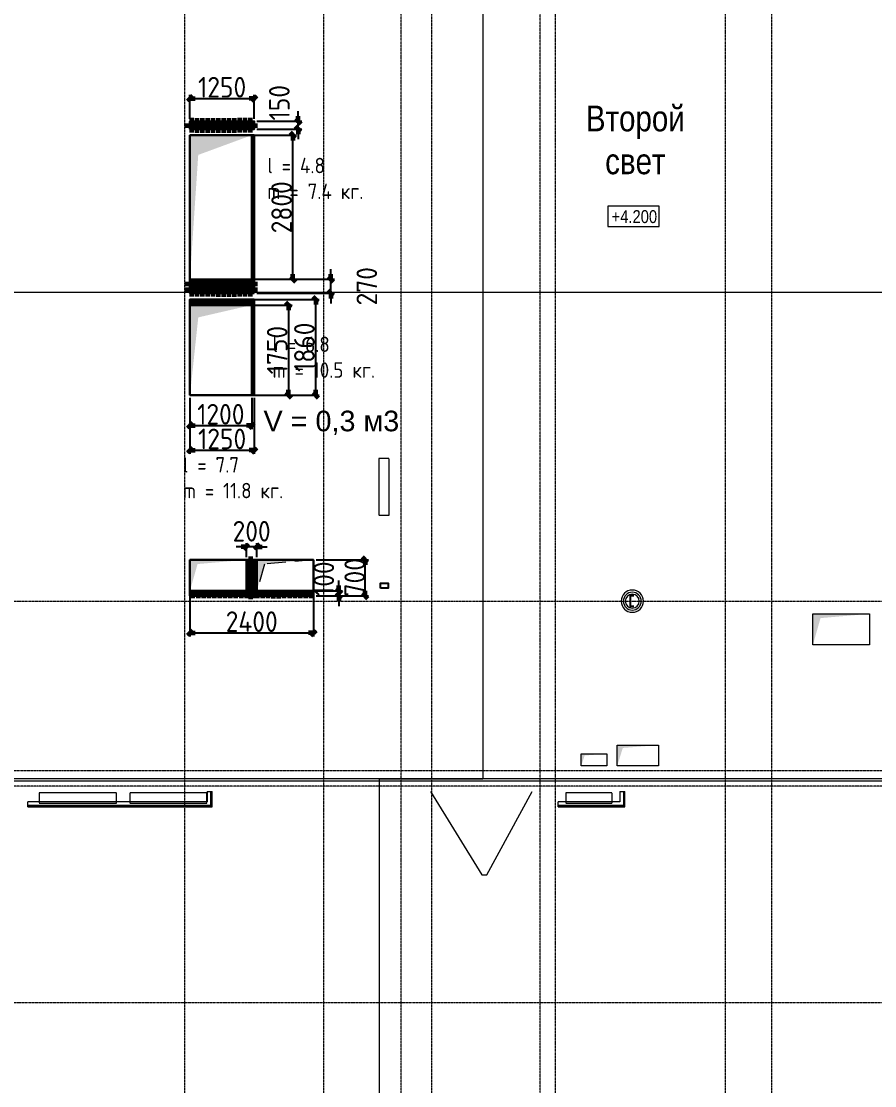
# Model space of a CAD drawing. Header units: millimetres. Extents: x -65509 to 912790, y 446 to 713294.
# Drawn here: x 197948 to 214523, y 652443 to 673125 of the extents above; entities that cross this region are included whole.
import ezdxf
from ezdxf.enums import TextEntityAlignment as Align

# ---------------------------------------------------------------- set-up
doc = ezdxf.new("R2010")
doc.units = ezdxf.units.MM
for name, pattern in [('CENTER2', [28.575, 19.05, -3.175, 3.175, -3.175]), ('DASHED', [19.05, 12.7, -6.35]), ('HIDDEN', [9.525, 6.35, -3.175]), ('HIDDEN2', [4.7625, 3.175, -1.5875])]:
    doc.linetypes.add(name, pattern=pattern)
doc.layers.get('Defpoints').update_dxf_attribs({"color": 250})
for name, color, linetype, lineweight in [('10.5) Арматура', 6, 'Continuous', 60), ('10.6) Диафрагмы', 90, 'Continuous', 30), ('АР_Отметка', 250, 'Continuous', 13), ('АР_Разрезы марка', 7, 'Continuous', 13), ('ДШ_КР', 250, 'Continuous', 35), ('Зашивки ГКЛ на всю высоту', 250, 'Continuous', 25), ('КМ_Фахверки', 250, 'Continuous', 25), ('ОВ_Классы', 250, 'Continuous', 0), ('ОВ_Кондиционирование', 250, 'Continuous', 25), ('ОВ_Шахты', 250, 'Continuous', 5), ('РД_Оси_100', 250, 'Continuous', 0), ('РД_Разуклонка к трапам', 124, 'Continuous', 0)]:
    doc.layers.add(name, color=color, linetype=linetype, lineweight=lineweight)
doc.layers.add('АР_Делит', color=250, linetype='Continuous', lineweight=0, plot=False)
doc.layers.add('АР_Отопительные приборы', color=1, linetype='HIDDEN2', lineweight=0, true_color=0xff0000)
doc.styles.add('Arial_Narrow_08', font='ARIALN.TTF', dxfattribs={"width": 0.8})
doc.styles.get("Standard").update_dxf_attribs({"font": 'arial.ttf'})
doc.styles.add('style1', font='ARIALN.TTF')
doc.styles.add('СПДС', font='isocpeur.ttf', dxfattribs={"width": 0.9})
doc.dimstyles.new('Размера А3', dxfattribs={"dimtxt": 400, "dimasz": 100, "dimexe": 70, "dimexo": 50, "dimgap": 20, "dimtad": 1, "dimdec": 0, "dimrnd": 10, "dimzin": 0, "dimdsep": 46, "dimtxsty": 'СПДС', "dimblk": 'ARROWHEAD_6', "dimcen": 1, "dimazin": 0, "dimtfac": 1, "dimtdec": 0, "dimtmove": 2, "dimatfit": 0, "dimfxl": 1, "dimtolj": 1, "dimtzin": 0, "dimarcsym": 0})

# ---------------------------------------------------------------- blocks, each defined once
blk = doc.blocks.new('СОШ_2200_АР_ОСИ_М100_28.05.24')
at = {"layer": 'РД_Оси_100', "linetype": 'CENTER2'}
for p, q in [((91800, -6155), (91800, 139938.679)), ((94500, -6155), (94500, 139938.679)), ((96000, -6155), (96000, 139938.679)), ((102300, -6155), (102300, 139938.679)), ((-5954.958, 110100), (119910, 110100)), ((35037.55, 110100), (119910, 110100)), ((-5954.958, 104100), (119910, 104100)), ((-5954.958, 96300), (119910, 96300))]:
    blk.add_line(p, q, dxfattribs=at)
for points in [[(96600, -6155), (96600, 139938.679)], [(98700, -6194.98), (98700, 139538.679), (98550, 139938.679)], [(99000, -6195.83), (99000, 139538.679), (99150, 139938.679)], [(103200, -6155), (103200, 139938.679)], [(119910, 100950), (119410, 100800), (-5454.958, 100800), (-5954.958, 100950)], [(119910, 100350), (119410, 100500), (-5454.958, 100500), (-5954.958, 100350)]]:
    blk.add_lwpolyline(points, dxfattribs=at)
blk = doc.blocks.new('Отметка_план')
at = {"color": 7}
blk.add_lwpolyline([(0, 0), (10, 0), (10, 4), (0, 4)], close=True, dxfattribs=at)
at = {"style": 'Arial_Narrow_08', "width": 0.8}
blk.add_attdef('OTMG', text='', height=2.5, dxfattribs=at).set_placement((9.06, 0.7), align=Align.RIGHT)
blk = doc.blocks.new('otv')
at = {"linetype": 'Continuous'}
blk.add_lwpolyline([(0, -1), (0, 0), (1, 0), (1, -1)], close=True, dxfattribs=at)
blk.add_solid([(0, -1), (0, 0), (0.1346, -0.1366), (1, 0)], dxfattribs=at)
blk = doc.blocks.new('otv пунктир')
at = {"linetype": 'HIDDEN', "ltscale": 0.07}
blk.add_lwpolyline([(0, 0), (0, 1), (1, 1), (1, 0)], close=True, dxfattribs=at)
blk.add_lwpolyline([(0, 1), (0.135, 0.137), (1, 0)], dxfattribs=at)
blk = doc.blocks.new('Ф_пеноблок 200')
at = {"layer": 'АР_Делит', "color": 1}
for radius in [216, 173, 136]:
    blk.add_circle((103, -42), radius, dxfattribs=at)
at = {"layer": 'КМ_Фахверки'}
blk.add_lwpolyline([(0, -75), (0, 0), (200, 0), (200, -75)], dxfattribs=at)
blk = doc.blocks.new('Bottom_R_1500')
at = {"layer": 'АР_Отопительные приборы'}
blk.add_lwpolyline([(-750, -100), (750, -100), (750, 100), (-750, 100)], close=True, dxfattribs=at)
blk = doc.blocks.new('Bottom_R_1100')
at = {"layer": 'АР_Отопительные приборы'}
blk.add_lwpolyline([(-550, -100), (550, -100), (550, 100), (-550, 100)], close=True, dxfattribs=at)
blk = doc.blocks.new('Bottom_R_900')
at = {"layer": 'АР_Отопительные приборы'}
blk.add_lwpolyline([(-450, -100), (450, -100), (450, 100), (-450, 100)], close=True, dxfattribs=at)
blk = doc.blocks.new('ARROWHEAD_6')
at = {"color": 0, "linetype": 'Continuous'}
for p, q in [((0, 0), (-1, 0)), ((-0.5, -0.5), (0.5, 0.5))]:
    blk.add_line(p, q, dxfattribs=at)
blk = doc.blocks.new('*D972')
at = {"layer": '10.6) Диафрагмы', "color": 0, "lineweight": -2, "transparency": 16777216}
for p, q in [((202219, 662916), (202119, 662916)), ((202319, 662711), (202319, 662986)), ((202523, 662916), (202319, 662916)), ((202523, 662711), (202523, 662986)), ((202623, 662916), (202723, 662916))]:
    blk.add_line(p, q, dxfattribs=at)
at = {"layer": 'Defpoints', "color": 0, "lineweight": 25, "transparency": 16777216}
for p in [(202319, 662916), (202319, 662661), (202523, 662661)]:
    blk.add_point(p, dxfattribs=at)
at = {"layer": '10.6) Диафрагмы', "color": 0, "lineweight": -2, "transparency": 16777216, "xscale": 100, "yscale": 100, "zscale": 100}
blk.add_blockref('ARROWHEAD_6', (202319, 662916), dxfattribs=at)
at = {"layer": '10.6) Диафрагмы', "color": 0, "lineweight": -2, "transparency": 16777216, "xscale": 100, "yscale": 100, "zscale": 100, "rotation": 180}
blk.add_blockref('ARROWHEAD_6', (202523, 662916), dxfattribs=at)
at = {"layer": '10.6) Диафрагмы', "color": 0, "lineweight": 25, "transparency": 16777216, "insert": (202421, 663216), "char_height": 400, "attachment_point": 5, "style": 'СПДС'}
blk.add_mtext('\\A1;200', dxfattribs=at)
blk = doc.blocks.new('*D973')
at = {"layer": '10.6) Диафрагмы', "color": 0, "lineweight": -2, "transparency": 16777216}
for p, q in [((204118, 662161), (204118, 662261)), ((203673, 662061), (204188, 662061)), ((204118, 661961), (204118, 662061)), ((203673, 661961), (204188, 661961)), ((204118, 661861), (204118, 661761))]:
    blk.add_line(p, q, dxfattribs=at)
at = {"layer": 'Defpoints', "color": 0, "lineweight": 25, "transparency": 16777216}
for p in [(203623, 662061), (204118, 662061), (203623, 661961)]:
    blk.add_point(p, dxfattribs=at)
at = {"layer": '10.6) Диафрагмы', "color": 0, "lineweight": -2, "transparency": 16777216, "xscale": 100, "yscale": 100, "zscale": 100}
for p, rotation in [((204118, 662061), 270), ((204118, 661961), 90)]:
    blk.add_blockref('ARROWHEAD_6', p, dxfattribs=dict(at, rotation=rotation))
at = {"layer": '10.6) Диафрагмы', "color": 0, "lineweight": 25, "transparency": 16777216, "insert": (203823, 662293), "char_height": 400, "attachment_point": 5, "rotation": 90, "style": 'СПДС'}
blk.add_mtext('\\A1;100', dxfattribs=at)
blk = doc.blocks.new('*D974')
at = {"layer": '10.6) Диафрагмы', "color": 0, "lineweight": -2, "transparency": 16777216}
for p, q in [((203673, 662661), (204694, 662661)), ((204624, 662061), (204624, 662561)), ((203673, 661961), (204694, 661961))]:
    blk.add_line(p, q, dxfattribs=at)
at = {"layer": 'Defpoints', "color": 0, "lineweight": 25, "transparency": 16777216}
for p in [(203623, 662661), (204624, 662661), (203623, 661961)]:
    blk.add_point(p, dxfattribs=at)
at = {"layer": '10.6) Диафрагмы', "color": 0, "lineweight": -2, "transparency": 16777216, "xscale": 100, "yscale": 100, "zscale": 100}
for p, rotation in [((204624, 662661), 90), ((204624, 661961), 270)]:
    blk.add_blockref('ARROWHEAD_6', p, dxfattribs=dict(at, rotation=rotation))
at = {"layer": '10.6) Диафрагмы', "color": 0, "lineweight": 25, "transparency": 16777216, "insert": (204424, 662322), "char_height": 400, "attachment_point": 5, "rotation": 90, "style": 'СПДС'}
blk.add_mtext('\\A1;700', dxfattribs=at)
blk = doc.blocks.new('*D975')
at = {"layer": '10.6) Диафрагмы', "color": 0, "lineweight": -2, "transparency": 16777216}
for p, q in [((201223, 662011), (201223, 661170)), ((203623, 662011), (203623, 661170)), ((201323, 661240), (203523, 661240))]:
    blk.add_line(p, q, dxfattribs=at)
at = {"layer": 'Defpoints', "color": 0, "lineweight": 25, "transparency": 16777216}
for p in [(201223, 662061), (203623, 662061), (203623, 661240)]:
    blk.add_point(p, dxfattribs=at)
at = {"layer": '10.6) Диафрагмы', "color": 0, "lineweight": -2, "transparency": 16777216, "xscale": 100, "yscale": 100, "zscale": 100, "rotation": 180}
blk.add_blockref('ARROWHEAD_6', (201223, 661240), dxfattribs=at)
at = {"layer": '10.6) Диафрагмы', "color": 0, "lineweight": -2, "transparency": 16777216, "xscale": 100, "yscale": 100, "zscale": 100}
blk.add_blockref('ARROWHEAD_6', (203623, 661240), dxfattribs=at)
at = {"layer": '10.6) Диафрагмы', "color": 0, "lineweight": 25, "transparency": 16777216, "insert": (202423, 661460), "char_height": 400, "attachment_point": 5, "style": 'СПДС'}
blk.add_mtext('\\A1;2400', dxfattribs=at)
blk = doc.blocks.new('*D976')
at = {"layer": '10.6) Диафрагмы', "color": 0, "lineweight": -2, "transparency": 16777216}
for p, q in [((201223, 665811), (201223, 665200)), ((202423, 665811), (202423, 665200)), ((201323, 665270), (202323, 665270))]:
    blk.add_line(p, q, dxfattribs=at)
at = {"layer": 'Defpoints', "color": 0, "lineweight": 25, "transparency": 16777216}
for p in [(201223, 665861), (202423, 665861), (202423, 665270)]:
    blk.add_point(p, dxfattribs=at)
at = {"layer": '10.6) Диафрагмы', "color": 0, "lineweight": -2, "transparency": 16777216, "xscale": 100, "yscale": 100, "zscale": 100, "rotation": 180}
blk.add_blockref('ARROWHEAD_6', (201223, 665270), dxfattribs=at)
at = {"layer": '10.6) Диафрагмы', "color": 0, "lineweight": -2, "transparency": 16777216, "xscale": 100, "yscale": 100, "zscale": 100}
blk.add_blockref('ARROWHEAD_6', (202423, 665270), dxfattribs=at)
at = {"layer": '10.6) Диафрагмы', "color": 0, "lineweight": 25, "transparency": 16777216, "insert": (201823, 665490), "char_height": 400, "attachment_point": 5, "style": 'СПДС'}
blk.add_mtext('\\A1;1200', dxfattribs=at)
blk = doc.blocks.new('*D977')
at = {"layer": '10.6) Диафрагмы', "color": 0, "lineweight": -2, "transparency": 16777216}
for p, q in [((201223, 665811), (201223, 664720)), ((202473, 665811), (202473, 664720)), ((201323, 664790), (202373, 664790))]:
    blk.add_line(p, q, dxfattribs=at)
at = {"layer": 'Defpoints', "color": 0, "lineweight": 25, "transparency": 16777216}
for p in [(201223, 665861), (202473, 665861), (202473, 664790)]:
    blk.add_point(p, dxfattribs=at)
at = {"layer": '10.6) Диафрагмы', "color": 0, "lineweight": -2, "transparency": 16777216, "xscale": 100, "yscale": 100, "zscale": 100, "rotation": 180}
blk.add_blockref('ARROWHEAD_6', (201223, 664790), dxfattribs=at)
at = {"layer": '10.6) Диафрагмы', "color": 0, "lineweight": -2, "transparency": 16777216, "xscale": 100, "yscale": 100, "zscale": 100}
blk.add_blockref('ARROWHEAD_6', (202473, 664790), dxfattribs=at)
at = {"layer": '10.6) Диафрагмы', "color": 0, "lineweight": 25, "transparency": 16777216, "insert": (201848, 665010), "char_height": 400, "attachment_point": 5, "style": 'СПДС'}
blk.add_mtext('\\A1;1250', dxfattribs=at)
blk = doc.blocks.new('*D978')
at = {"layer": '10.6) Диафрагмы', "color": 0, "lineweight": -2, "transparency": 16777216}
for p, q in [((202473, 667721), (203736, 667721)), ((203666, 665961), (203666, 667621)), ((202473, 665861), (203736, 665861))]:
    blk.add_line(p, q, dxfattribs=at)
at = {"layer": 'Defpoints', "color": 0, "lineweight": 25, "transparency": 16777216}
for p in [(202423, 667721), (203666, 667721), (202423, 665861)]:
    blk.add_point(p, dxfattribs=at)
at = {"layer": '10.6) Диафрагмы', "color": 0, "lineweight": -2, "transparency": 16777216, "xscale": 100, "yscale": 100, "zscale": 100}
for p, rotation in [((203666, 667721), 90), ((203666, 665861), 270)]:
    blk.add_blockref('ARROWHEAD_6', p, dxfattribs=dict(at, rotation=rotation))
at = {"layer": '10.6) Диафрагмы', "color": 0, "lineweight": 25, "transparency": 16777216, "insert": (203446, 666791), "char_height": 400, "attachment_point": 5, "rotation": 90, "style": 'СПДС'}
blk.add_mtext('\\A1;1860', dxfattribs=at)
blk = doc.blocks.new('*D979')
at = {"layer": '10.6) Диафрагмы', "color": 0, "lineweight": -2, "transparency": 16777216}
for p, q in [((202473, 667611), (203208, 667611)), ((203138, 667511), (203138, 665961)), ((202473, 665861), (203208, 665861))]:
    blk.add_line(p, q, dxfattribs=at)
at = {"layer": 'Defpoints', "color": 0, "lineweight": 25, "transparency": 16777216}
for p in [(202423, 667611), (202423, 665861), (203138, 665861)]:
    blk.add_point(p, dxfattribs=at)
at = {"layer": '10.6) Диафрагмы', "color": 0, "lineweight": -2, "transparency": 16777216, "xscale": 100, "yscale": 100, "zscale": 100}
for p, rotation in [((203138, 667611), 90), ((203138, 665861), 270)]:
    blk.add_blockref('ARROWHEAD_6', p, dxfattribs=dict(at, rotation=rotation))
at = {"layer": '10.6) Диафрагмы', "color": 0, "lineweight": 25, "transparency": 16777216, "insert": (202918, 666736), "char_height": 400, "attachment_point": 5, "rotation": 90, "style": 'СПДС'}
blk.add_mtext('\\A1;1750', dxfattribs=at)
blk = doc.blocks.new('*D980')
at = {"layer": '10.6) Диафрагмы', "color": 0, "lineweight": -2, "transparency": 16777216}
for p, q in [((203958, 668211), (203958, 668311)), ((202449, 668111), (204028, 668111)), ((203958, 667841), (203958, 668111)), ((202523, 667841), (204028, 667841)), ((203958, 667741), (203958, 667641))]:
    blk.add_line(p, q, dxfattribs=at)
at = {"layer": 'Defpoints', "color": 0, "lineweight": 25, "transparency": 16777216}
for p in [(202399, 668111), (203958, 668111), (202473, 667841)]:
    blk.add_point(p, dxfattribs=at)
at = {"layer": '10.6) Диафрагмы', "color": 0, "lineweight": -2, "transparency": 16777216, "xscale": 100, "yscale": 100, "zscale": 100}
for p, rotation in [((203958, 668111), 270), ((203958, 667841), 90)]:
    blk.add_blockref('ARROWHEAD_6', p, dxfattribs=dict(at, rotation=rotation))
at = {"layer": '10.6) Диафрагмы', "color": 0, "lineweight": 25, "transparency": 16777216, "insert": (204658, 667976), "char_height": 400, "attachment_point": 5, "rotation": 90, "style": 'СПДС'}
blk.add_mtext('\\A1;270', dxfattribs=at)
blk = doc.blocks.new('*D981')
at = {"layer": '10.6) Диафрагмы', "color": 0, "lineweight": -2, "transparency": 16777216}
for p, q in [((201223, 671231), (201223, 671694)), ((201323, 671624), (202373, 671624)), ((202473, 671231), (202473, 671694))]:
    blk.add_line(p, q, dxfattribs=at)
at = {"layer": 'Defpoints', "color": 0, "lineweight": 25, "transparency": 16777216}
for p in [(202473, 671624), (201223, 671181), (202473, 671181)]:
    blk.add_point(p, dxfattribs=at)
at = {"layer": '10.6) Диафрагмы', "color": 0, "lineweight": -2, "transparency": 16777216, "xscale": 100, "yscale": 100, "zscale": 100, "rotation": 180}
blk.add_blockref('ARROWHEAD_6', (201223, 671624), dxfattribs=at)
at = {"layer": '10.6) Диафрагмы', "color": 0, "lineweight": -2, "transparency": 16777216, "xscale": 100, "yscale": 100, "zscale": 100}
blk.add_blockref('ARROWHEAD_6', (202473, 671624), dxfattribs=at)
at = {"layer": '10.6) Диафрагмы', "color": 0, "lineweight": 25, "transparency": 16777216, "insert": (201848, 671844), "char_height": 400, "attachment_point": 5, "style": 'СПДС'}
blk.add_mtext('\\A1;1250', dxfattribs=at)
blk = doc.blocks.new('*D982')
at = {"layer": '10.6) Диафрагмы', "color": 0, "lineweight": -2, "transparency": 16777216}
for p, q in [((203325, 671281), (203325, 671381)), ((202523, 671181), (203395, 671181)), ((203325, 671031), (203325, 671181)), ((202523, 671031), (203395, 671031)), ((203325, 670931), (203325, 670831))]:
    blk.add_line(p, q, dxfattribs=at)
at = {"layer": 'Defpoints', "color": 0, "lineweight": 25, "transparency": 16777216}
for p in [(202473, 671181), (203325, 671181), (202473, 671031)]:
    blk.add_point(p, dxfattribs=at)
at = {"layer": '10.6) Диафрагмы', "color": 0, "lineweight": -2, "transparency": 16777216, "xscale": 100, "yscale": 100, "zscale": 100}
for p, rotation in [((203325, 671181), 270), ((203325, 671031), 90)]:
    blk.add_blockref('ARROWHEAD_6', p, dxfattribs=dict(at, rotation=rotation))
at = {"layer": '10.6) Диафрагмы', "color": 0, "lineweight": 25, "transparency": 16777216, "insert": (202960, 671542), "char_height": 400, "attachment_point": 5, "rotation": 90, "style": 'СПДС'}
blk.add_mtext('\\A1;150', dxfattribs=at)
blk = doc.blocks.new('*D983')
at = {"layer": '10.6) Диафрагмы', "color": 0, "lineweight": -2, "transparency": 16777216}
for p, q in [((202473, 670911), (203294, 670911)), ((203224, 668211), (203224, 670811)), ((202473, 668111), (203294, 668111))]:
    blk.add_line(p, q, dxfattribs=at)
at = {"layer": 'Defpoints', "color": 0, "lineweight": 25, "transparency": 16777216}
for p in [(202423, 670911), (203224, 670911), (202423, 668111)]:
    blk.add_point(p, dxfattribs=at)
at = {"layer": '10.6) Диафрагмы', "color": 0, "lineweight": -2, "transparency": 16777216, "xscale": 100, "yscale": 100, "zscale": 100}
for p, rotation in [((203224, 670911), 90), ((203224, 668111), 270)]:
    blk.add_blockref('ARROWHEAD_6', p, dxfattribs=dict(at, rotation=rotation))
at = {"layer": '10.6) Диафрагмы', "color": 0, "lineweight": 25, "transparency": 16777216, "insert": (203004, 669511), "char_height": 400, "attachment_point": 5, "rotation": 90, "style": 'СПДС'}
blk.add_mtext('\\A1;2800', dxfattribs=at)
blk = doc.blocks.new('*D995')
at = {"layer": '10.5) Арматура', "color": 0, "lineweight": -2, "transparency": 16777216}
for p, q in [((202219, 662916), (202119, 662916)), ((202319, 662711), (202319, 662986)), ((202523, 662916), (202319, 662916)), ((202523, 662711), (202523, 662986)), ((202623, 662916), (202723, 662916))]:
    blk.add_line(p, q, dxfattribs=at)
at = {"layer": 'Defpoints', "color": 0, "lineweight": 25, "transparency": 16777216}
for p in [(202319, 662916), (202319, 662661), (202523, 662661)]:
    blk.add_point(p, dxfattribs=at)
at = {"layer": '10.5) Арматура', "color": 0, "lineweight": -2, "transparency": 16777216, "xscale": 100, "yscale": 100, "zscale": 100}
blk.add_blockref('ARROWHEAD_6', (202319, 662916), dxfattribs=at)
at = {"layer": '10.5) Арматура', "color": 0, "lineweight": -2, "transparency": 16777216, "xscale": 100, "yscale": 100, "zscale": 100, "rotation": 180}
blk.add_blockref('ARROWHEAD_6', (202523, 662916), dxfattribs=at)
at = {"layer": '10.5) Арматура', "color": 0, "lineweight": 25, "transparency": 16777216, "insert": (202421, 663216), "char_height": 400, "attachment_point": 5, "style": 'СПДС'}
blk.add_mtext('\\A1;200', dxfattribs=at)
blk = doc.blocks.new('*D996')
at = {"layer": '10.5) Арматура', "color": 0, "lineweight": -2, "transparency": 16777216}
for p, q in [((204118, 662161), (204118, 662261)), ((203673, 662061), (204188, 662061)), ((204118, 661961), (204118, 662061)), ((203673, 661961), (204188, 661961)), ((204118, 661861), (204118, 661761))]:
    blk.add_line(p, q, dxfattribs=at)
at = {"layer": 'Defpoints', "color": 0, "lineweight": 25, "transparency": 16777216}
for p in [(203623, 662061), (204118, 662061), (203623, 661961)]:
    blk.add_point(p, dxfattribs=at)
at = {"layer": '10.5) Арматура', "color": 0, "lineweight": -2, "transparency": 16777216, "xscale": 100, "yscale": 100, "zscale": 100}
for p, rotation in [((204118, 662061), 270), ((204118, 661961), 90)]:
    blk.add_blockref('ARROWHEAD_6', p, dxfattribs=dict(at, rotation=rotation))
at = {"layer": '10.5) Арматура', "color": 0, "lineweight": 25, "transparency": 16777216, "insert": (203823, 662293), "char_height": 400, "attachment_point": 5, "rotation": 90, "style": 'СПДС'}
blk.add_mtext('\\A1;100', dxfattribs=at)
blk = doc.blocks.new('*D997')
at = {"layer": '10.5) Арматура', "color": 0, "lineweight": -2, "transparency": 16777216}
for p, q in [((203673, 662661), (204694, 662661)), ((204624, 662061), (204624, 662561)), ((203673, 661961), (204694, 661961))]:
    blk.add_line(p, q, dxfattribs=at)
at = {"layer": 'Defpoints', "color": 0, "lineweight": 25, "transparency": 16777216}
for p in [(203623, 662661), (204624, 662661), (203623, 661961)]:
    blk.add_point(p, dxfattribs=at)
at = {"layer": '10.5) Арматура', "color": 0, "lineweight": -2, "transparency": 16777216, "xscale": 100, "yscale": 100, "zscale": 100}
for p, rotation in [((204624, 662661), 90), ((204624, 661961), 270)]:
    blk.add_blockref('ARROWHEAD_6', p, dxfattribs=dict(at, rotation=rotation))
at = {"layer": '10.5) Арматура', "color": 0, "lineweight": 25, "transparency": 16777216, "insert": (204424, 662322), "char_height": 400, "attachment_point": 5, "rotation": 90, "style": 'СПДС'}
blk.add_mtext('\\A1;700', dxfattribs=at)
blk = doc.blocks.new('*D1048')
at = {"layer": '10.5) Арматура', "color": 0, "lineweight": -2, "transparency": 16777216}
for p, q in [((201223, 662011), (201223, 661170)), ((203623, 662011), (203623, 661170)), ((201323, 661240), (203523, 661240))]:
    blk.add_line(p, q, dxfattribs=at)
at = {"layer": 'Defpoints', "color": 0, "lineweight": 25, "transparency": 16777216}
for p in [(201223, 662061), (203623, 662061), (203623, 661240)]:
    blk.add_point(p, dxfattribs=at)
at = {"layer": '10.5) Арматура', "color": 0, "lineweight": -2, "transparency": 16777216, "xscale": 100, "yscale": 100, "zscale": 100, "rotation": 180}
blk.add_blockref('ARROWHEAD_6', (201223, 661240), dxfattribs=at)
at = {"layer": '10.5) Арматура', "color": 0, "lineweight": -2, "transparency": 16777216, "xscale": 100, "yscale": 100, "zscale": 100}
blk.add_blockref('ARROWHEAD_6', (203623, 661240), dxfattribs=at)
at = {"layer": '10.5) Арматура', "color": 0, "lineweight": 25, "transparency": 16777216, "insert": (202423, 661460), "char_height": 400, "attachment_point": 5, "style": 'СПДС'}
blk.add_mtext('\\A1;2400', dxfattribs=at)
blk = doc.blocks.new('*D1049')
at = {"layer": '10.5) Арматура', "color": 0, "lineweight": -2, "transparency": 16777216}
for p, q in [((201223, 665811), (201223, 665200)), ((202423, 665811), (202423, 665200)), ((201323, 665270), (202323, 665270))]:
    blk.add_line(p, q, dxfattribs=at)
at = {"layer": 'Defpoints', "color": 0, "lineweight": 25, "transparency": 16777216}
for p in [(201223, 665861), (202423, 665861), (202423, 665270)]:
    blk.add_point(p, dxfattribs=at)
at = {"layer": '10.5) Арматура', "color": 0, "lineweight": -2, "transparency": 16777216, "xscale": 100, "yscale": 100, "zscale": 100, "rotation": 180}
blk.add_blockref('ARROWHEAD_6', (201223, 665270), dxfattribs=at)
at = {"layer": '10.5) Арматура', "color": 0, "lineweight": -2, "transparency": 16777216, "xscale": 100, "yscale": 100, "zscale": 100}
blk.add_blockref('ARROWHEAD_6', (202423, 665270), dxfattribs=at)
at = {"layer": '10.5) Арматура', "color": 0, "lineweight": 25, "transparency": 16777216, "insert": (201823, 665490), "char_height": 400, "attachment_point": 5, "style": 'СПДС'}
blk.add_mtext('\\A1;1200', dxfattribs=at)
blk = doc.blocks.new('*D1050')
at = {"layer": '10.5) Арматура', "color": 0, "lineweight": -2, "transparency": 16777216}
for p, q in [((201223, 665811), (201223, 664720)), ((202473, 665811), (202473, 664720)), ((201323, 664790), (202373, 664790))]:
    blk.add_line(p, q, dxfattribs=at)
at = {"layer": 'Defpoints', "color": 0, "lineweight": 25, "transparency": 16777216}
for p in [(201223, 665861), (202473, 665861), (202473, 664790)]:
    blk.add_point(p, dxfattribs=at)
at = {"layer": '10.5) Арматура', "color": 0, "lineweight": -2, "transparency": 16777216, "xscale": 100, "yscale": 100, "zscale": 100, "rotation": 180}
blk.add_blockref('ARROWHEAD_6', (201223, 664790), dxfattribs=at)
at = {"layer": '10.5) Арматура', "color": 0, "lineweight": -2, "transparency": 16777216, "xscale": 100, "yscale": 100, "zscale": 100}
blk.add_blockref('ARROWHEAD_6', (202473, 664790), dxfattribs=at)
at = {"layer": '10.5) Арматура', "color": 0, "lineweight": 25, "transparency": 16777216, "insert": (201848, 665010), "char_height": 400, "attachment_point": 5, "style": 'СПДС'}
blk.add_mtext('\\A1;1250', dxfattribs=at)
blk = doc.blocks.new('*D1051')
at = {"layer": '10.5) Арматура', "color": 0, "lineweight": -2, "transparency": 16777216}
for p, q in [((202473, 667721), (203736, 667721)), ((203666, 665961), (203666, 667621)), ((202473, 665861), (203736, 665861))]:
    blk.add_line(p, q, dxfattribs=at)
at = {"layer": 'Defpoints', "color": 0, "lineweight": 25, "transparency": 16777216}
for p in [(202423, 667721), (203666, 667721), (202423, 665861)]:
    blk.add_point(p, dxfattribs=at)
at = {"layer": '10.5) Арматура', "color": 0, "lineweight": -2, "transparency": 16777216, "xscale": 100, "yscale": 100, "zscale": 100}
for p, rotation in [((203666, 667721), 90), ((203666, 665861), 270)]:
    blk.add_blockref('ARROWHEAD_6', p, dxfattribs=dict(at, rotation=rotation))
at = {"layer": '10.5) Арматура', "color": 0, "lineweight": 25, "transparency": 16777216, "insert": (203446, 666791), "char_height": 400, "attachment_point": 5, "rotation": 90, "style": 'СПДС'}
blk.add_mtext('\\A1;1860', dxfattribs=at)
blk = doc.blocks.new('*D1052')
at = {"layer": '10.5) Арматура', "color": 0, "lineweight": -2, "transparency": 16777216}
for p, q in [((202473, 667611), (203208, 667611)), ((203138, 667511), (203138, 665961)), ((202473, 665861), (203208, 665861))]:
    blk.add_line(p, q, dxfattribs=at)
at = {"layer": 'Defpoints', "color": 0, "lineweight": 25, "transparency": 16777216}
for p in [(202423, 667611), (202423, 665861), (203138, 665861)]:
    blk.add_point(p, dxfattribs=at)
at = {"layer": '10.5) Арматура', "color": 0, "lineweight": -2, "transparency": 16777216, "xscale": 100, "yscale": 100, "zscale": 100}
for p, rotation in [((203138, 667611), 90), ((203138, 665861), 270)]:
    blk.add_blockref('ARROWHEAD_6', p, dxfattribs=dict(at, rotation=rotation))
at = {"layer": '10.5) Арматура', "color": 0, "lineweight": 25, "transparency": 16777216, "insert": (202918, 666736), "char_height": 400, "attachment_point": 5, "rotation": 90, "style": 'СПДС'}
blk.add_mtext('\\A1;1750', dxfattribs=at)
blk = doc.blocks.new('*D1053')
at = {"layer": '10.5) Арматура', "color": 0, "lineweight": -2, "transparency": 16777216}
for p, q in [((203958, 668211), (203958, 668311)), ((202449, 668111), (204028, 668111)), ((203958, 667841), (203958, 668111)), ((202523, 667841), (204028, 667841)), ((203958, 667741), (203958, 667641))]:
    blk.add_line(p, q, dxfattribs=at)
at = {"layer": 'Defpoints', "color": 0, "lineweight": 25, "transparency": 16777216}
for p in [(202399, 668111), (203958, 668111), (202473, 667841)]:
    blk.add_point(p, dxfattribs=at)
at = {"layer": '10.5) Арматура', "color": 0, "lineweight": -2, "transparency": 16777216, "xscale": 100, "yscale": 100, "zscale": 100}
for p, rotation in [((203958, 668111), 270), ((203958, 667841), 90)]:
    blk.add_blockref('ARROWHEAD_6', p, dxfattribs=dict(at, rotation=rotation))
at = {"layer": '10.5) Арматура', "color": 0, "lineweight": 25, "transparency": 16777216, "insert": (204658, 667976), "char_height": 400, "attachment_point": 5, "rotation": 90, "style": 'СПДС'}
blk.add_mtext('\\A1;270', dxfattribs=at)
blk = doc.blocks.new('*D1054')
at = {"layer": '10.5) Арматура', "color": 0, "lineweight": -2, "transparency": 16777216}
for p, q in [((201223, 671231), (201223, 671694)), ((201323, 671624), (202373, 671624)), ((202473, 671231), (202473, 671694))]:
    blk.add_line(p, q, dxfattribs=at)
at = {"layer": 'Defpoints', "color": 0, "lineweight": 25, "transparency": 16777216}
for p in [(202473, 671624), (201223, 671181), (202473, 671181)]:
    blk.add_point(p, dxfattribs=at)
at = {"layer": '10.5) Арматура', "color": 0, "lineweight": -2, "transparency": 16777216, "xscale": 100, "yscale": 100, "zscale": 100, "rotation": 180}
blk.add_blockref('ARROWHEAD_6', (201223, 671624), dxfattribs=at)
at = {"layer": '10.5) Арматура', "color": 0, "lineweight": -2, "transparency": 16777216, "xscale": 100, "yscale": 100, "zscale": 100}
blk.add_blockref('ARROWHEAD_6', (202473, 671624), dxfattribs=at)
at = {"layer": '10.5) Арматура', "color": 0, "lineweight": 25, "transparency": 16777216, "insert": (201848, 671844), "char_height": 400, "attachment_point": 5, "style": 'СПДС'}
blk.add_mtext('\\A1;1250', dxfattribs=at)
blk = doc.blocks.new('*D1055')
at = {"layer": '10.5) Арматура', "color": 0, "lineweight": -2, "transparency": 16777216}
for p, q in [((203325, 671281), (203325, 671381)), ((202523, 671181), (203395, 671181)), ((203325, 671031), (203325, 671181)), ((202523, 671031), (203395, 671031)), ((203325, 670931), (203325, 670831))]:
    blk.add_line(p, q, dxfattribs=at)
at = {"layer": 'Defpoints', "color": 0, "lineweight": 25, "transparency": 16777216}
for p in [(202473, 671181), (203325, 671181), (202473, 671031)]:
    blk.add_point(p, dxfattribs=at)
at = {"layer": '10.5) Арматура', "color": 0, "lineweight": -2, "transparency": 16777216, "xscale": 100, "yscale": 100, "zscale": 100}
for p, rotation in [((203325, 671181), 270), ((203325, 671031), 90)]:
    blk.add_blockref('ARROWHEAD_6', p, dxfattribs=dict(at, rotation=rotation))
at = {"layer": '10.5) Арматура', "color": 0, "lineweight": 25, "transparency": 16777216, "insert": (202960, 671542), "char_height": 400, "attachment_point": 5, "rotation": 90, "style": 'СПДС'}
blk.add_mtext('\\A1;150', dxfattribs=at)
blk = doc.blocks.new('*D1056')
at = {"layer": '10.5) Арматура', "color": 0, "lineweight": -2, "transparency": 16777216}
for p, q in [((202473, 670911), (203294, 670911)), ((203224, 668211), (203224, 670811)), ((202473, 668111), (203294, 668111))]:
    blk.add_line(p, q, dxfattribs=at)
at = {"layer": 'Defpoints', "color": 0, "lineweight": 25, "transparency": 16777216}
for p in [(202423, 670911), (203224, 670911), (202423, 668111)]:
    blk.add_point(p, dxfattribs=at)
at = {"layer": '10.5) Арматура', "color": 0, "lineweight": -2, "transparency": 16777216, "xscale": 100, "yscale": 100, "zscale": 100}
for p, rotation in [((203224, 670911), 90), ((203224, 668111), 270)]:
    blk.add_blockref('ARROWHEAD_6', p, dxfattribs=dict(at, rotation=rotation))
at = {"layer": '10.5) Арматура', "color": 0, "lineweight": 25, "transparency": 16777216, "insert": (203004, 669511), "char_height": 400, "attachment_point": 5, "rotation": 90, "style": 'СПДС'}
blk.add_mtext('\\A1;2800', dxfattribs=at)

msp = doc.modelspace()

# ---------------------------------------------------------------- hatches: boundary and pattern name
at = {"layer": '10.6) Диафрагмы'}
h = msp.add_hatch(dxfattribs=at)
h.set_pattern_fill('ANSI31', color=256, scale=11)
h.paths.add_polyline_path([(202472.593, 671180.661), (201222.589, 671180.661), (201222.589, 671030.713), (202472.593, 671030.713)])
h.paths.add_polyline_path([(202522.589, 662660.764), (202322.589, 662660.764), (202322.589, 662061.063), (201222.585, 662061.063), (201222.585, 661960.764), (203622.589, 661960.764), (203622.589, 662060.764), (202522.589, 662060.764)])
h.paths.add_polyline_path([(202472.593, 667720.764), (201223.456, 667720.764), (201223.456, 667610.765), (202423.456, 667610.765), (202423.456, 665860.765), (202472.593, 665860.765)])
h.paths.add_polyline_path([(202472.593, 670910.713), (202422.589, 670910.713), (202422.589, 668110.764), (201222.589, 668110.764), (201222.589, 667840.764), (202472.593, 667840.764)])

# ---------------------------------------------------------------- linework, layer by layer
at = {"layer": '10.5) Арматура'}
for points in [[(201260.93, 670961.21), (201259.863, 671247.28)], [(201364.412, 670958.122), (201363.345, 671244.192)], [(201467.894, 670958.122), (201466.827, 671244.192)], [(201571.373, 670958.894), (201570.306, 671244.964)], [(201674.855, 670958.894), (201673.788, 671244.964)], [(201778.347, 670956.165), (201777.28, 671242.236)], [(201881.829, 670956.165), (201880.762, 671242.236)], [(201985.311, 670956.165), (201984.243, 671242.236)], [(202088.792, 670956.165), (202087.725, 671242.236)], [(202192.256, 670961.21), (202191.188, 671247.28)], [(202295.737, 670961.21), (202294.67, 671247.28)], [(202399.219, 670961.21), (202398.152, 671247.28)], [(201122.589, 671099.2), (202532.012, 671099.2)], [(201122.589, 668021.19), (202532.012, 668021.19)], [(201260.93, 667777.31), (201259.863, 668110.764)], [(201364.412, 667774.222), (201363.345, 668110.764)], [(201467.894, 667774.222), (201467.894, 668110.764)], [(201571.373, 667774.994), (201571.373, 668110.764)], [(201674.855, 667774.994), (201673.788, 668110.764)], [(201778.347, 667772.265), (201777.28, 668110.764)], [(201881.829, 667772.265), (201881.829, 668110.764)], [(201985.311, 667772.265), (201984.243, 668110.764)], [(202088.792, 667772.265), (202087.725, 668110.764)], [(202192.256, 667777.31), (202192.256, 668110.764)], [(202295.737, 667777.31), (202295.737, 668110.764)], [(202399.219, 667777.31), (202399.219, 668110.764)], [(201122.589, 667915.301), (202532.012, 667915.301)], [(202407.035, 661898.034), (202407.035, 662726.689)], [(202322.589, 662589.576), (202522.589, 662589.576)], [(202322.589, 662485.276), (202522.589, 662485.276)], [(202322.589, 662380.976), (202522.589, 662380.976)], [(202322.589, 662276.676), (202522.589, 662276.676)], [(201282.044, 661918.483), (201282.044, 662061.063)], [(201386.404, 661918.483), (201386.404, 662061.063)], [(201490.764, 661918.483), (201490.764, 662061.063)], [(201595.123, 661918.483), (201595.123, 662061.063)], [(201699.483, 661918.483), (201699.483, 662061.063)], [(201803.843, 661918.483), (201803.843, 662061.063)], [(201908.203, 661918.483), (201908.203, 662061.063)], [(202012.563, 661918.483), (202012.563, 662061.063)], [(202116.923, 661918.483), (202116.923, 662061.063)], [(202221.283, 661918.483), (202221.283, 662061.063)], [(202322.589, 662172.376), (202522.589, 662172.376)], [(202322.589, 662068.077), (202522.589, 662068.077)], [(202325.643, 661918.483), (202325.643, 662061.063)], [(202430.003, 661918.483), (202430.003, 662061.063)], [(202534.362, 661918.483), (202534.362, 662061.063)], [(202638.722, 661918.483), (202638.722, 662061.063)], [(202743.082, 661918.483), (202743.082, 662061.063)], [(202847.442, 661908.148), (202847.442, 662050.728)], [(202951.802, 661908.148), (202951.802, 662050.728)], [(203056.162, 661918.483), (203056.162, 662061.063)], [(203160.522, 661918.483), (203160.522, 662061.063)], [(203264.882, 661918.483), (203264.882, 662061.063)], [(203369.242, 661918.483), (203369.242, 662061.063)], [(203473.602, 661918.483), (203473.602, 662061.063)], [(203577.961, 661918.483), (203577.961, 662061.063)], [(201222.585, 662000.109), (203622.589, 662000.109)], [(202322.589, 661963.777), (202522.589, 661963.777)]]:
    msp.add_lwpolyline(points, dxfattribs=at)
at = {"layer": '10.6) Диафрагмы'}
for points in [[(201222.589, 671030.713), (202472.593, 671030.713), (202472.593, 671180.661), (201222.589, 671180.661)], [(202472.593, 667840.764), (201222.589, 667840.764), (201222.589, 670910.713), (202472.593, 670910.713)], [(202422.589, 668110.764), (201222.589, 668110.764), (201222.589, 670910.713), (202422.589, 670910.713)], [(202423.456, 667610.765), (201222.589, 667610.765), (201222.589, 665860.765), (202423.456, 665860.765)], [(202472.593, 667720.764), (201223.456, 667720.764), (201223.456, 665860.765), (202472.593, 665860.765)], [(203622.589, 662660.764), (201222.585, 662660.764), (201222.585, 661960.764), (203622.589, 661960.764)], [(201222.589, 662661.063), (202322.589, 662661.063), (202322.589, 662061.063), (201222.589, 662061.063)], [(202522.589, 662060.764), (203622.589, 662060.764), (203622.589, 662660.764), (202522.589, 662660.764)]]:
    msp.add_lwpolyline(points, close=True, dxfattribs=at)
at = {"layer": 'АР_Разрезы марка', "linetype": 'DASHED', "lineweight": 0}
msp.add_lwpolyline([(206909.669, 695365.157), (206909.669, 658397.331), (204896.697, 658397.331), (204896.697, 555791.08)], dxfattribs=at)
at = {"layer": 'ДШ_КР', "lineweight": 0}
msp.add_lwpolyline([(146722.589, 658410.764), (224277.589, 658410.764), (224277.589, 658360.764), (146722.589, 658360.764)], close=True, dxfattribs=at)
at = {"layer": 'Зашивки ГКЛ на всю высоту', "color": 82, "linetype": 'Continuous', "lineweight": 0, "true_color": 0x21d605}
for p, q in [((201556.928, 658160.764), (201656.928, 658160.764)), ((201556.928, 658160.764), (201556.928, 657960.764)), ((201631.928, 658160.764), (201631.928, 657885.764)), ((201631.928, 657885.764), (201631.928, 658160.764)), ((201644.428, 658160.764), (201644.428, 657873.264)), ((201644.428, 657873.264), (201644.428, 658160.764)), ((201656.928, 657860.764), (201656.928, 658160.764)), ((209572.765, 658160.764), (209672.765, 658160.764)), ((209572.765, 658160.764), (209572.765, 657960.764)), ((209647.765, 658160.764), (209647.765, 657885.764)), ((209647.765, 657885.764), (209647.765, 658160.764)), ((209660.265, 658160.764), (209660.265, 657873.264)), ((209660.265, 657873.264), (209660.265, 658160.764)), ((209672.765, 657860.764), (209672.765, 658160.764)), ((198072.589, 657860.764), (198072.589, 657960.764)), ((201556.928, 657960.764), (198072.589, 657960.764)), ((201631.928, 657885.764), (198072.589, 657885.764)), ((198072.589, 657885.764), (201631.928, 657885.764)), ((201644.428, 657873.264), (198072.589, 657873.264)), ((198072.589, 657873.264), (201644.428, 657873.264)), ((208372.589, 657860.764), (208372.589, 657960.764)), ((209572.765, 657960.764), (208372.589, 657960.764)), ((209647.765, 657885.764), (208372.589, 657885.764)), ((208372.589, 657885.764), (209647.765, 657885.764)), ((209660.265, 657873.264), (208372.589, 657873.264)), ((208372.589, 657873.264), (209660.265, 657873.264)), ((198072.589, 657860.764), (201656.928, 657860.764)), ((208372.589, 657860.764), (209672.765, 657860.764))]:
    msp.add_line(p, q, dxfattribs=at)
at = {"layer": 'РД_Разуклонка к трапам', "ltscale": 2}
msp.add_lwpolyline([(205892.589, 658160.764), (206892.333, 656541.836), (206992.333, 656541.836), (207872.44, 658160.764)], dxfattribs=at)

# ---------------------------------------------------------------- block references
at = {"layer": 'АР_Отметка'}
ref = msp.add_blockref('Отметка_план', (209338.972, 669134.743), dxfattribs=dict(at, xscale=100, yscale=100, zscale=100))
ref.add_attrib('OTMG', '+4.200', dxfattribs={"layer": '0', "color": 0, "height": 250, "style": 'style1'}).set_placement((210296.39, 669454.559), align=Align.TOP_RIGHT)
at = {"layer": 'АР_Отопительные приборы'}
for name, p, rotation in [('Bottom_R_1100', (204992.589, 664076.992), 89.9999999999818), ('Bottom_R_1500', (199045.514, 658030.767), 180), ('Bottom_R_1500', (200804.045, 658030.767), 180), ('Bottom_R_900', (208974.977, 658030.768), 180)]:
    msp.add_blockref(name, p, dxfattribs=dict(at, rotation=rotation))
at = {"layer": 'КМ_Фахверки', "xscale": -1, "rotation": 90}
msp.add_blockref('Ф_пеноблок 200', (209772.589, 661960.764), dxfattribs=at)
at = {"layer": 'ОВ_Классы', "xscale": 600, "yscale": 1100, "rotation": 270}
msp.add_blockref('otv пунктир', (202522.589, 662660.764), dxfattribs=at)
at = {"layer": 'ОВ_Кондиционирование', "xscale": 150, "yscale": 100}
msp.add_blockref('otv', (204922.589, 662210.764), dxfattribs=at)
at = {"layer": 'ОВ_Шахты', "color": 1}
for p, xscale, yscale in [((201222.589, 670910.764), 1200, 2800), ((201223.456, 667610.765), 1200, 1750), ((209522.589, 659060.764), 800, 400), ((208822.589, 658890.764), 500, 230)]:
    msp.add_blockref('otv', p, dxfattribs=dict(at, xscale=xscale, yscale=yscale))
at = {"layer": 'ОВ_Шахты', "xscale": 1100, "yscale": 600}
for p in [(201222.589, 662661.063), (202522.589, 662661.063), (213322.589, 661610.765)]:
    msp.add_blockref('otv', p, dxfattribs=at)
at = {"layer": 'РД_Оси_100'}
msp.add_blockref('СОШ_2200_АР_ОСИ_М100_28.05.24', (109322.589, 557760.764), dxfattribs=at)

# ---------------------------------------------------------------- texts
at = {"layer": '10.5) Арматура', "lineweight": 25, "char_height": 300, "attachment_point": 5, "style": 'СПДС'}
for s, insert in [('\\A1;\\pxql;l = 4.8 \\Pm = 7.4 кг.', (203659.585, 670071.648)), ('\\A1;\\pxql;l = 6.8 \\Pm = 10.5 кг.', (203822.589, 666598.328)), ('\\A1;\\pxql;l = 7.7 \\Pm = 11.8 кг.', (202060.051, 664256.463))]:
    msp.add_mtext(s, dxfattribs=dict(at, insert=insert))
at = {"layer": '10.6) Диафрагмы', "color": 18, "lineweight": 25, "true_color": 0x000000, "insert": (202651.893, 665558.687), "char_height": 400, "width": 2641.4734, "attachment_point": 1}
msp.add_mtext('V = 0,3 м3', dxfattribs=at)
at = {"layer": 'АР_Отметка', "insert": (209873.355, 670816.43), "char_height": 500, "width": 1999.94, "attachment_point": 5, "style": 'style1'}
msp.add_mtext('Второй свет', dxfattribs=at)

# ---------------------------------------------------------------- dimensions: what is measured, and where the dimension line sits
at = {"layer": '10.5) Арматура', "color": 18, "lineweight": 25, "true_color": 0x000000}
for base, p1, p2, picture, middle in [((202472.593, 671623.663), (201222.589, 671180.661), (202472.593, 671180.661), '*D1054', (201847.591, 671843.663)), ((202472.593, 664790.078), (201222.589, 665860.765), (202472.593, 665860.765), '*D1050', (201847.591, 665010.078)), ((202423.456, 665269.992), (201223.456, 665860.765), (202423.456, 665860.765), '*D1049', (201823.456, 665489.992)), ((202319.116, 662915.9), (202522.589, 662661.063), (202319.116, 662660.764), '*D995', (202420.852, 663215.9)), ((203622.589, 661239.564), (201222.585, 662061.063), (203622.589, 662061.063), '*D1048', (202422.587, 661459.564))]:
    dim = msp.add_linear_dim(base=base, p1=p1, p2=p2, dimstyle='Размера А3', dxfattribs=at)
    dim.commit()
    dim.dimension.update_dxf_attribs({"geometry": picture, "text_midpoint": middle})
for base, p1, p2, picture, middle in [((203324.782, 671180.661), (202472.593, 671030.713), (202472.593, 671180.661), '*D1055', (202960.062, 671542.122)), ((204118.406, 662061.063), (203622.589, 661960.764), (203622.589, 662061.063), '*D996', (203822.589, 662293.277)), ((204624.404, 662660.764), (203622.589, 661960.764), (203622.676, 662660.764), '*D997', (204424.404, 662322.013))]:
    dim = msp.add_linear_dim(base=base, p1=p1, p2=p2, angle=90, dimstyle='Размера А3', dxfattribs=at)
    dim.commit()
    dim.dimension.update_dxf_attribs({"geometry": picture, "text_midpoint": middle, "dimtype": 160})
for base, p1, p2, picture, middle in [((203224.003, 670910.764), (202422.589, 668110.764), (202422.589, 670910.764), '*D1056', (203004.003, 669510.764)), ((203958.216, 668110.764), (202472.593, 667840.764), (202399.219, 668110.764), '*D1053', (204658.216, 667975.764)), ((203665.552, 667720.764), (202423.456, 665860.765), (202423.456, 667720.764), '*D1051', (203445.552, 666790.764)), ((203137.669, 665860.765), (202423.456, 667610.765), (202423.456, 665860.765), '*D1052', (202917.669, 666735.765))]:
    dim = msp.add_linear_dim(base=base, p1=p1, p2=p2, angle=90, dimstyle='Размера А3', dxfattribs=at)
    dim.commit()
    dim.dimension.update_dxf_attribs({"geometry": picture, "text_midpoint": middle})
at = {"layer": '10.6) Диафрагмы', "color": 18, "lineweight": 25, "true_color": 0x000000}
for base, p1, p2, picture, middle in [((202472.593, 671623.663), (201222.589, 671180.661), (202472.593, 671180.661), '*D981', (201847.591, 671843.663)), ((202472.593, 664790.078), (201222.589, 665860.765), (202472.593, 665860.765), '*D977', (201847.591, 665010.078)), ((202423.456, 665269.992), (201223.456, 665860.765), (202423.456, 665860.765), '*D976', (201823.456, 665489.992)), ((202319.116, 662915.9), (202522.589, 662661.063), (202319.116, 662660.764), '*D972', (202420.852, 663215.9)), ((203622.589, 661239.564), (201222.585, 662061.063), (203622.589, 662061.063), '*D975', (202422.587, 661459.564))]:
    dim = msp.add_linear_dim(base=base, p1=p1, p2=p2, dimstyle='Размера А3', dxfattribs=at)
    dim.commit()
    dim.dimension.update_dxf_attribs({"geometry": picture, "text_midpoint": middle})
for base, p1, p2, picture, middle in [((203324.782, 671180.661), (202472.593, 671030.713), (202472.593, 671180.661), '*D982', (202960.062, 671542.122)), ((204118.406, 662061.063), (203622.589, 661960.764), (203622.589, 662061.063), '*D973', (203822.589, 662293.277)), ((204624.404, 662660.764), (203622.589, 661960.764), (203622.676, 662660.764), '*D974', (204424.404, 662322.013))]:
    dim = msp.add_linear_dim(base=base, p1=p1, p2=p2, angle=90, dimstyle='Размера А3', dxfattribs=at)
    dim.commit()
    dim.dimension.update_dxf_attribs({"geometry": picture, "text_midpoint": middle, "dimtype": 160})
for base, p1, p2, picture, middle in [((203224.003, 670910.764), (202422.589, 668110.764), (202422.589, 670910.764), '*D983', (203004.003, 669510.764)), ((203958.216, 668110.764), (202472.593, 667840.764), (202399.219, 668110.764), '*D980', (204658.216, 667975.764)), ((203665.552, 667720.764), (202423.456, 665860.765), (202423.456, 667720.764), '*D978', (203445.552, 666790.764)), ((203137.669, 665860.765), (202423.456, 667610.765), (202423.456, 665860.765), '*D979', (202917.669, 666735.765))]:
    dim = msp.add_linear_dim(base=base, p1=p1, p2=p2, angle=90, dimstyle='Размера А3', dxfattribs=at)
    dim.commit()
    dim.dimension.update_dxf_attribs({"geometry": picture, "text_midpoint": middle})

doc.saveas('drawing.dxf')
